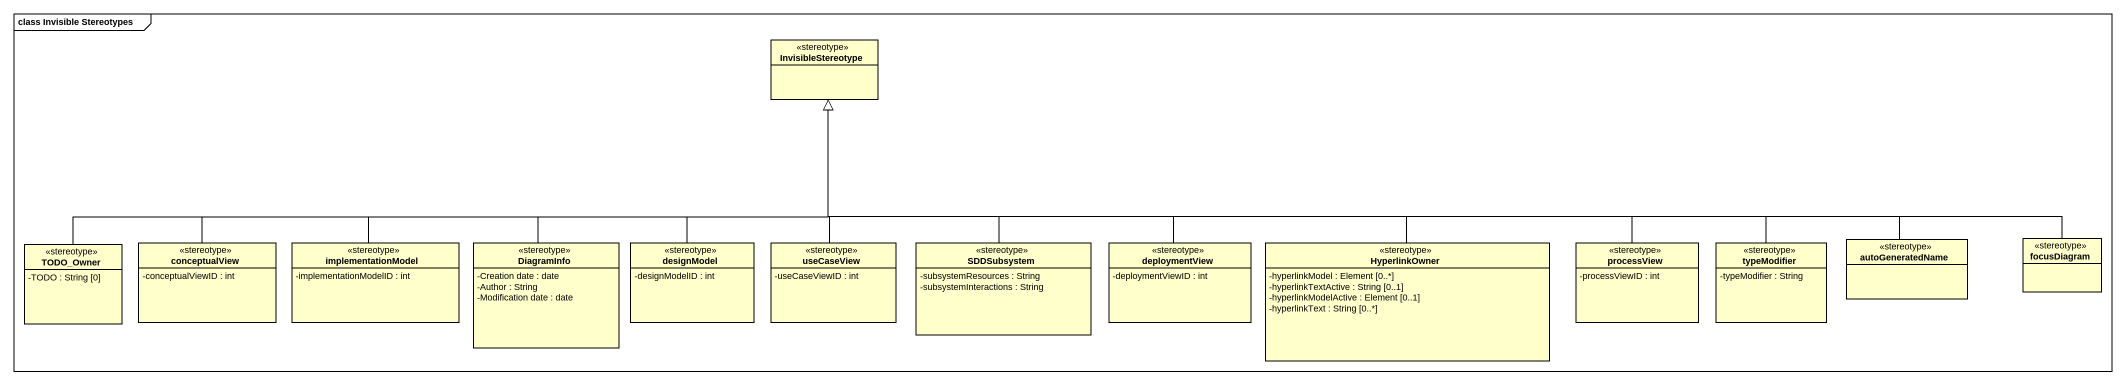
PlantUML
@startuml
mainframe class Invisible Stereotypes
hide circle
hide empty members
skinparam classAttributeIconSize 0
class InvisibleStereotype <<stereotype>>
class TODO_Owner <<stereotype>> {
  -TODO : String [0]
}
class conceptualView <<stereotype>> {
  -conceptualViewID : int
}
class implementationModel <<stereotype>> {
  -implementationModelID : int
}
class DiagramInfo <<stereotype>> {
  -Creation date : date
  -Author : String
  -Modification date : date
}
class designModel <<stereotype>> {
  -designModelID : int
}
class useCaseView <<stereotype>> {
  -useCaseViewID : int
}
class SDDSubsystem <<stereotype>> {
  -subsystemResources : String
  -subsystemInteractions : String
}
class deploymentView <<stereotype>> {
  -deploymentViewID : int
}
class HyperlinkOwner <<stereotype>> {
  -hyperlinkModel : Element [0..*]
  -hyperlinkTextActive : String [0..1]
  -hyperlinkModelActive : Element [0..1]
  -hyperlinkText : String [0..*]
}
class processView <<stereotype>> {
  -processViewID : int
}
class typeModifier <<stereotype>> {
  -typeModifier : String
}
class autoGeneratedName <<stereotype>>
class focusDiagram <<stereotype>>
TODO_Owner -right-|> InvisibleStereotype
conceptualView -right-|> InvisibleStereotype
implementationModel -right-|> InvisibleStereotype
DiagramInfo -up-|> InvisibleStereotype
designModel -up-|> InvisibleStereotype
useCaseView -up-|> InvisibleStereotype
SDDSubsystem -up-|> InvisibleStereotype
deploymentView -left-|> InvisibleStereotype
HyperlinkOwner -left-|> InvisibleStereotype
processView -left-|> InvisibleStereotype
typeModifier -left-|> InvisibleStereotype
autoGeneratedName -left-|> InvisibleStereotype
focusDiagram -left-|> InvisibleStereotype
@enduml
